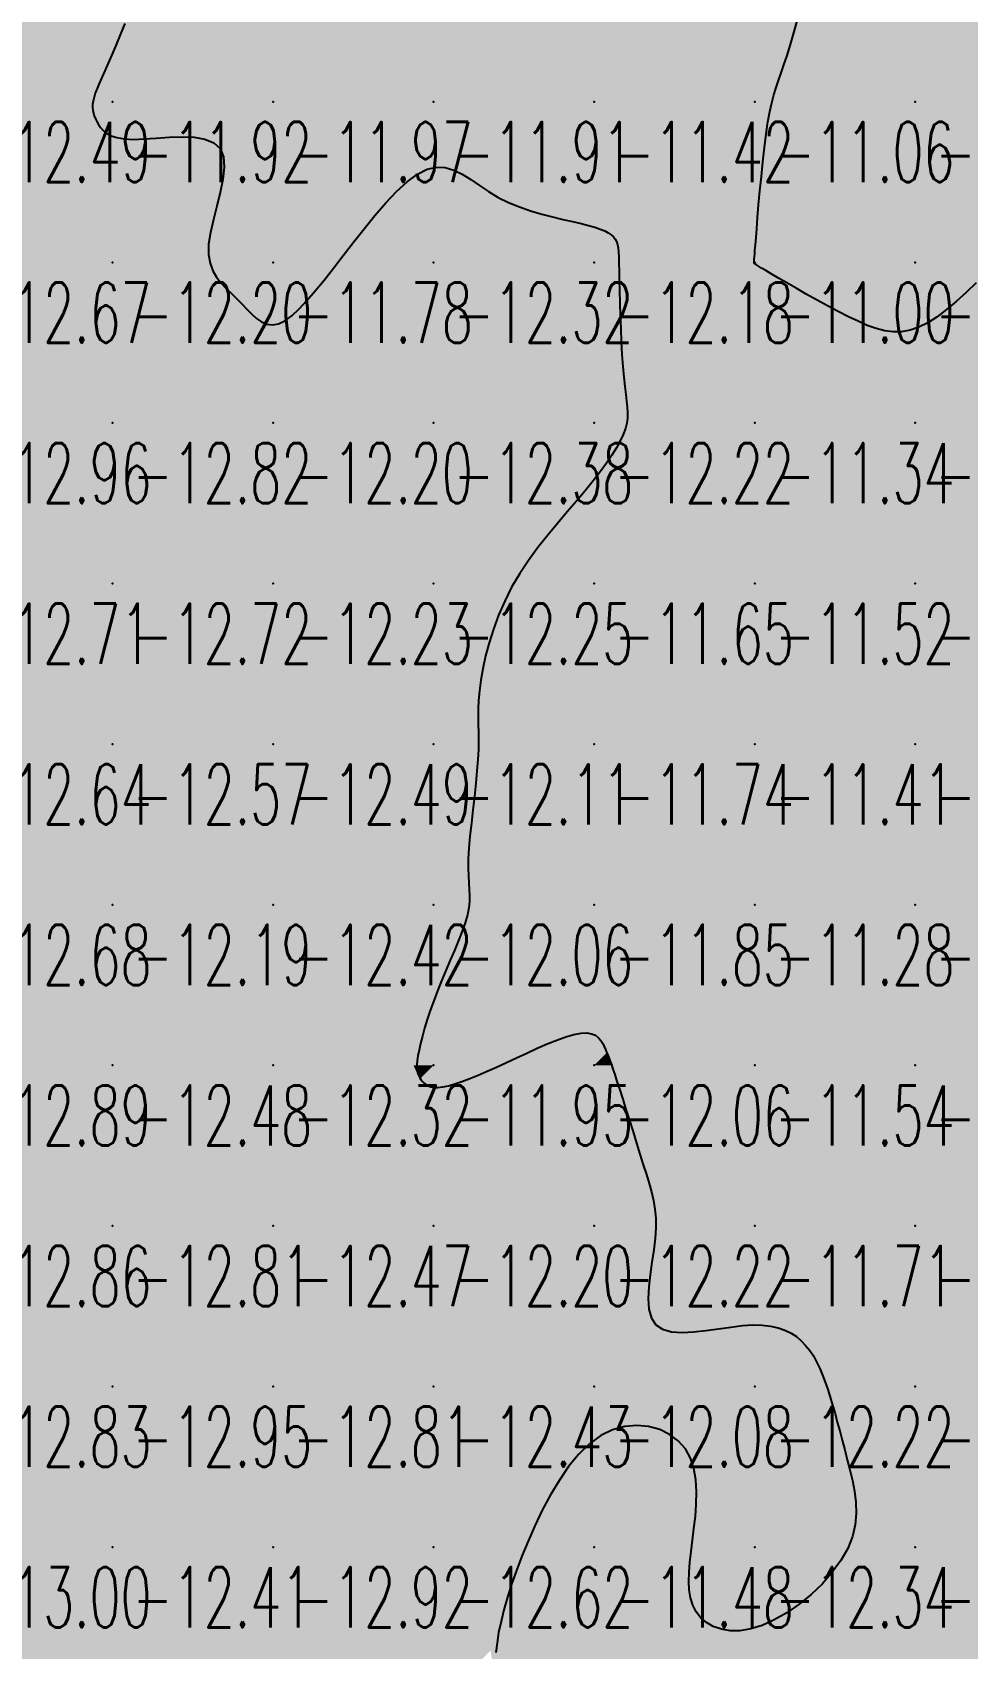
# Model space of a CAD drawing. Header units: millimetres. Extents: x 88261 to 90953, y 390274 to 392322.
# Drawn here: x 89835.3 to 89893.5, y 390910.9 to 391011.6 of the extents above; entities that cross this region are included whole.
import ezdxf
from ezdxf.enums import TextEntityAlignment as Align

# ---------------------------------------------------------------- set-up
doc = ezdxf.new("R2010")
doc.units = ezdxf.units.MM
doc.header["$LTSCALE"] = 25
for name, color, linetype in [('CN_03_00', 7, 'Continuous'), ('COTEAlt', 7, 'Continuous'), ('TN_COLORIAGE', 7, 'Continuous')]:
    doc.layers.add(name, color=color, linetype=linetype)
doc.styles.add('Simplex 1.0', font='Simplex.shx', dxfattribs={"width": 0.99, "height": 2.5})
doc.styles.get("Standard").update_dxf_attribs({"font": 'times.ttf'})

# ---------------------------------------------------------------- blocks, each defined once
blk = doc.blocks.new('COTE')
at = {"color": 0}
blk.add_point((0, 0), dxfattribs=at)
at = {"layer": 'COTEAlt'}
blk.add_attdef('ALT', text='', height=3.75, dxfattribs=at).set_placement((1.25, -1.25), align=Align.TOP_LEFT)

msp = doc.modelspace()

# ---------------------------------------------------------------- linework, layer by layer
at = {"layer": 'CN_03_00', "flags": 128}
for points, elevation in [([(89841.01, 391012.12), (89840.73, 391011.41), (89840.46, 391010.75), (89840.21, 391010.16), (89839.98, 391009.64), (89839.77, 391009.17), (89839.59, 391008.75), (89839.42, 391008.39), (89839.29, 391008.06), (89839.18, 391007.77), (89839.1, 391007.52), (89839.04, 391007.29), (89839.01, 391007.08), (89839.01, 391006.89), (89839.02, 391006.71), (89839.06, 391006.54), (89839.12, 391006.37), (89839.19, 391006.19), (89839.27, 391006.01), (89839.37, 391005.83), (89839.5, 391005.63), (89839.66, 391005.45), (89839.88, 391005.28), (89840.16, 391005.13), (89840.52, 391005.01), (89840.98, 391004.93), (89841.54, 391004.9), (89842.22, 391004.93), (89842.98, 391004.98), (89843.78, 391005.03), (89844.58, 391005.06), (89845.34, 391005.03), (89846.01, 391004.92), (89846.57, 391004.69), (89846.96, 391004.33), (89847.17, 391003.81), (89847.21, 391003.16), (89847.13, 391002.41), (89846.96, 391001.6), (89846.75, 391000.75), (89846.54, 390999.91), (89846.35, 390999.1), (89846.24, 390998.37), (89846.24, 390997.74), (89846.33, 390997.19), (89846.5, 390996.72), (89846.73, 390996.31), (89847.01, 390995.95), (89847.33, 390995.62), (89847.66, 390995.3), (89847.99, 390994.98), (89848.31, 390994.65), (89848.61, 390994.32), (89848.92, 390994.01), (89849.22, 390993.74), (89849.54, 390993.53), (89849.86, 390993.39), (89850.21, 390993.35), (89850.58, 390993.42), (89850.98, 390993.61), (89851.41, 390993.92), (89851.87, 390994.35), (89852.36, 390994.86), (89852.88, 390995.47), (89853.43, 390996.14), (89854.01, 390996.88), (89854.62, 390997.67), (89855.26, 390998.5), (89855.92, 390999.34), (89856.59, 391000.17), (89857.27, 391000.95), (89857.94, 391001.65), (89858.6, 391002.26), (89859.24, 391002.73), (89859.85, 391003.04), (89860.42, 391003.17), (89860.97, 391003.14), (89861.5, 391002.98), (89862.03, 391002.73), (89862.56, 391002.4), (89863.1, 391002.03), (89863.67, 391001.65), (89864.27, 391001.29), (89864.92, 391000.97), (89865.59, 391000.7), (89866.28, 391000.46), (89866.98, 391000.25), (89867.65, 391000.08), (89868.3, 390999.92), (89868.9, 390999.78), (89869.44, 390999.66), (89869.9, 390999.54), (89870.3, 390999.43), (89870.63, 390999.31), (89870.91, 390999.2), (89871.13, 390999.08), (89871.31, 390998.96), (89871.45, 390998.83), (89871.56, 390998.69), (89871.64, 390998.54), (89871.7, 390998.36), (89871.74, 390998.14), (89871.77, 390997.88), (89871.78, 390997.56), (89871.79, 390997.17), (89871.8, 390996.7), (89871.81, 390996.13), (89871.82, 390995.47), (89871.84, 390994.73), (89871.87, 390993.94), (89871.9, 390993.12), (89871.94, 390992.3), (89871.98, 390991.5), (89872.03, 390990.76), (89872.09, 390990.09), (89872.15, 390989.51), (89872.22, 390989.02), (89872.27, 390988.59), (89872.31, 390988.22), (89872.33, 390987.88), (89872.32, 390987.55), (89872.28, 390987.23), (89872.19, 390986.9), (89872.06, 390986.53), (89871.87, 390986.13), (89871.64, 390985.7), (89871.35, 390985.23), (89871.01, 390984.73), (89870.62, 390984.2), (89870.18, 390983.63), (89869.69, 390983.02), (89869.15, 390982.38), (89868.57, 390981.7), (89867.97, 390980.99), (89867.36, 390980.25), (89866.75, 390979.48), (89866.16, 390978.68), (89865.62, 390977.86), (89865.11, 390977.01), (89864.68, 390976.15), (89864.3, 390975.28), (89863.98, 390974.41), (89863.71, 390973.55), (89863.49, 390972.73), (89863.32, 390971.94), (89863.19, 390971.22), (89863.11, 390970.55), (89863.05, 390969.96), (89863.03, 390969.43), (89863.02, 390968.94), (89863.03, 390968.46), (89863.04, 390967.98), (89863.05, 390967.47), (89863.04, 390966.91), (89863.01, 390966.28), (89862.95, 390965.58), (89862.88, 390964.8), (89862.79, 390963.99), (89862.69, 390963.15), (89862.6, 390962.32), (89862.51, 390961.52), (89862.45, 390960.77), (89862.41, 390960.1), (89862.4, 390959.52), (89862.42, 390959.03), (89862.44, 390958.59), (89862.47, 390958.19), (89862.49, 390957.82), (89862.48, 390957.44), (89862.44, 390957.05), (89862.35, 390956.61), (89862.21, 390956.12), (89862.03, 390955.59), (89861.81, 390955.01), (89861.56, 390954.4), (89861.29, 390953.78), (89861.02, 390953.14), (89860.75, 390952.5), (89860.49, 390951.87), (89860.26, 390951.25), (89860.04, 390950.66), (89859.85, 390950.09), (89859.69, 390949.56), (89859.55, 390949.06), (89859.43, 390948.6), (89859.34, 390948.19), (89859.27, 390947.83), (89859.23, 390947.53), (89859.21, 390947.27), (89859.21, 390947.06), (89859.23, 390946.88), (89859.27, 390946.73), (89859.32, 390946.59), (89859.39, 390946.47), (89859.46, 390946.36), (89859.54, 390946.25), (89859.64, 390946.14), (89859.76, 390946.04), (89859.9, 390945.96), (89860.07, 390945.9), (89860.27, 390945.86), (89860.52, 390945.86), (89860.82, 390945.89), (89861.17, 390945.97), (89861.57, 390946.08), (89862.01, 390946.23), (89862.5, 390946.42), (89863.02, 390946.63), (89863.58, 390946.87), (89864.17, 390947.13), (89864.78, 390947.41), (89865.42, 390947.7), (89866.06, 390948), (89866.7, 390948.3), (89867.32, 390948.57), (89867.92, 390948.81), (89868.48, 390949.02), (89868.99, 390949.16), (89869.43, 390949.25), (89869.79, 390949.26), (89870.09, 390949.21), (89870.33, 390949.11), (89870.52, 390948.96), (89870.67, 390948.79), (89870.79, 390948.6), (89870.88, 390948.41), (89870.95, 390948.22), (89871.02, 390948.05), (89871.09, 390947.89), (89871.16, 390947.72), (89871.23, 390947.53), (89871.32, 390947.3), (89871.42, 390947.01), (89871.53, 390946.67), (89871.67, 390946.24), (89871.84, 390945.72), (89872.03, 390945.13), (89872.23, 390944.48), (89872.44, 390943.8), (89872.67, 390943.09), (89872.89, 390942.39), (89873.1, 390941.7), (89873.31, 390941.05), (89873.5, 390940.45), (89873.68, 390939.89), (89873.82, 390939.36), (89873.94, 390938.83), (89874.03, 390938.29), (89874.08, 390937.73), (89874.09, 390937.13), (89874.05, 390936.47), (89873.96, 390935.75), (89873.85, 390934.98), (89873.73, 390934.2), (89873.65, 390933.44), (89873.61, 390932.71), (89873.66, 390932.06), (89873.81, 390931.5), (89874.09, 390931.08), (89874.51, 390930.8), (89875.07, 390930.65), (89875.72, 390930.6), (89876.44, 390930.64), (89877.21, 390930.72), (89877.99, 390930.83), (89878.75, 390930.94), (89879.48, 390931.03), (89880.13, 390931.07), (89880.72, 390931.06), (89881.24, 390931), (89881.71, 390930.9), (89882.13, 390930.75), (89882.51, 390930.57), (89882.84, 390930.35), (89883.14, 390930.09), (89883.42, 390929.8), (89883.67, 390929.49), (89883.9, 390929.14), (89884.1, 390928.77), (89884.3, 390928.37), (89884.47, 390927.95), (89884.64, 390927.51), (89884.8, 390927.05), (89884.95, 390926.57), (89885.1, 390926.07), (89885.25, 390925.56), (89885.39, 390925.02), (89885.54, 390924.47), (89885.69, 390923.89), (89885.85, 390923.3), (89886.01, 390922.68), (89886.17, 390922.05), (89886.33, 390921.39), (89886.46, 390920.72), (89886.54, 390920.03), (89886.56, 390919.33), (89886.5, 390918.62), (89886.33, 390917.89), (89886.04, 390917.15), (89885.62, 390916.41), (89885.08, 390915.67), (89884.46, 390914.96), (89883.76, 390914.29), (89883.01, 390913.68), (89882.24, 390913.14), (89881.46, 390912.7), (89880.71, 390912.36), (89880, 390912.14), (89879.33, 390912.03), (89878.72, 390912.03), (89878.17, 390912.12), (89877.67, 390912.29), (89877.24, 390912.54), (89876.88, 390912.85), (89876.6, 390913.21), (89876.39, 390913.62), (89876.25, 390914.07), (89876.17, 390914.57), (89876.14, 390915.1), (89876.16, 390915.68), (89876.21, 390916.3), (89876.28, 390916.96), (89876.37, 390917.66), (89876.46, 390918.39), (89876.55, 390919.15), (89876.6, 390919.92), (89876.62, 390920.68), (89876.58, 390921.42), (89876.46, 390922.13), (89876.25, 390922.77), (89875.93, 390923.36), (89875.49, 390923.85), (89874.95, 390924.26), (89874.33, 390924.56), (89873.64, 390924.75), (89872.91, 390924.82), (89872.15, 390924.75), (89871.4, 390924.54), (89870.66, 390924.19), (89869.95, 390923.67), (89869.29, 390923.02), (89868.66, 390922.26), (89868.08, 390921.4), (89867.53, 390920.49), (89867.02, 390919.53), (89866.56, 390918.57), (89866.13, 390917.61), (89865.75, 390916.68), (89865.41, 390915.79), (89865.11, 390914.94), (89864.85, 390914.12), (89864.63, 390913.34), (89864.45, 390912.61), (89864.3, 390911.92), (89864.2, 390911.27), (89864.13, 390910.67)], -12), ([(89894.04, 390995.97), (89893.42, 390995.37), (89892.8, 390994.81), (89892.2, 390994.3), (89891.6, 390993.85), (89891.03, 390993.48), (89890.47, 390993.2), (89889.92, 390993.01), (89889.39, 390992.92), (89888.87, 390992.91), (89888.35, 390992.98), (89887.81, 390993.12), (89887.26, 390993.32), (89886.68, 390993.57), (89886.08, 390993.86), (89885.44, 390994.19), (89884.77, 390994.54), (89884.1, 390994.9), (89883.45, 390995.27), (89882.82, 390995.63), (89882.24, 390995.96), (89881.72, 390996.26), (89881.28, 390996.52), (89880.94, 390996.73), (89880.68, 390996.88), (89880.49, 390997), (89880.36, 390997.08), (89880.28, 390997.13), (89880.24, 390997.17), (89880.22, 390997.18), (89880.22, 390997.19), (89880.22, 390997.2), (89880.21, 390997.21), (89880.21, 390997.22), (89880.21, 390997.23), (89880.21, 390997.25), (89880.21, 390997.27), (89880.21, 390997.3), (89880.22, 390997.34), (89880.22, 390997.39), (89880.22, 390997.47), (89880.23, 390997.59), (89880.25, 390997.76), (89880.26, 390998.01), (89880.29, 390998.34), (89880.33, 390998.78), (89880.37, 390999.34), (89880.43, 391000.03), (89880.49, 391000.82), (89880.57, 391001.69), (89880.66, 391002.59), (89880.75, 391003.51), (89880.85, 391004.4), (89880.96, 391005.24), (89881.07, 391005.99), (89881.19, 391006.63), (89881.31, 391007.18), (89881.44, 391007.68), (89881.58, 391008.13), (89881.73, 391008.57), (89881.89, 391009.04), (89882.07, 391009.55), (89882.27, 391010.13), (89882.47, 391010.8), (89882.69, 391011.54), (89882.91, 391012.34)], -11)]:
    msp.add_lwpolyline(points, dxfattribs=dict(at, elevation=elevation))
at = {"layer": 'TN_COLORIAGE', "color": 211}
for points in [[(89830.25, 391007.24, -12), (89838.79, 391007.24, -12), (89840.25, 391017.24, -12), (89840.25, 391010.01, -12)], [(89830.25, 391017.24, -12.22), (89830.25, 391007.24, -12.22), (89840.25, 391017.24, -12.22)], [(89842.97, 391017.24, -12.22), (89840.25, 391010.01, -12.22), (89840.25, 391017.24, -12.22)], [(89830.25, 390997.24, -12), (89839.15, 391006.14, -12), (89830.25, 391007.24, -12), (89838.79, 391007.24, -12)], [(89830.25, 390997.24, -12), (89839.15, 391006.14, -12), (89840.25, 390997.24, -12), (89840.25, 391004.29, -12)], [(89845.04, 390997.24, -12.2), (89849.12, 391006.11, -12.2), (89840.25, 390997.24, -12.2)], [(89840.25, 391004.29, -12.2), (89849.12, 391006.11, -12.2), (89840.25, 390997.24, -12.2)], [(89854.31, 390997.24, -12.32), (89860.25, 391005.05, -12.32), (89860.25, 390997.24, -12.32)], [(89863.78, 391000.77, -12.32), (89860.25, 391005.05, -12.32), (89860.25, 390997.24, -12.32)], [(89860.25, 390997.24, -12), (89863.78, 391000.77, -12), (89870.25, 390997.24, -12), (89870.25, 390999.59, -12)], [(89871.84, 390998.83, -12.18), (89870.25, 390999.59, -12.18), (89870.25, 390997.24, -12.18)], [(89871.75, 390997.24, -12.18), (89871.84, 390998.83, -12.18), (89870.25, 390997.24, -12.18)], [(89830.25, 390987.24, -12.2), (89840.25, 390987.24, -12.2), (89840.25, 390997.24, -12.2)], [(89830.25, 390997.24, -12.2), (89830.25, 390987.24, -12.2), (89840.25, 390997.24, -12.2)], [(89840.25, 390987.24, -12), (89848.16, 390995.15, -12), (89840.25, 390997.24, -12), (89845.04, 390997.24, -12)], [(89850.25, 390987.24, -12.32), (89860.25, 390987.24, -12.32), (89860.25, 390997.24, -12.32)], [(89860.25, 390997.24, -12), (89854.31, 390997.24, -12), (89850.25, 390987.24, -12), (89850.25, 390992.03, -12)], [(89860.25, 390987.24, -12.18), (89870.25, 390987.24, -12.18), (89870.25, 390997.24, -12.18)], [(89860.25, 390997.24, -12.18), (89860.25, 390987.24, -12.18), (89870.25, 390997.24, -12.18)], [(89870.25, 390987.24, -12), (89872.02, 390989.01, -12), (89870.25, 390997.24, -12), (89871.75, 390997.24, -12)], [(89840.25, 390987.24, -12), (89848.16, 390995.15, -12), (89850.25, 390987.24, -12), (89850.25, 390992.03, -12)], [(89872.02, 390989.01, -12.22), (89872.72, 390987.24, -12.22), (89870.25, 390987.24, -12.22)], [(89830.25, 390977.24, -12.82), (89840.25, 390977.24, -12.82), (89840.25, 390987.24, -12.82)], [(89830.25, 390987.24, -12.82), (89830.25, 390977.24, -12.82), (89840.25, 390987.24, -12.82)], [(89840.25, 390977.24, -12.2), (89850.25, 390977.24, -12.2), (89850.25, 390987.24, -12.2)], [(89840.25, 390987.24, -12.2), (89840.25, 390977.24, -12.2), (89850.25, 390987.24, -12.2)], [(89850.25, 390977.24, -12.38), (89860.25, 390977.24, -12.38), (89860.25, 390987.24, -12.38)], [(89850.25, 390987.24, -12.38), (89850.25, 390977.24, -12.38), (89860.25, 390987.24, -12.38)], [(89860.25, 390977.24, -12), (89864.43, 390977.24, -12), (89870.25, 390987.24, -12), (89870.25, 390983.41, -12)], [(89860.25, 390987.24, -12.22), (89860.25, 390977.24, -12.22), (89870.25, 390987.24, -12.22)], [(89872.72, 390987.24, -12.22), (89870.25, 390983.41, -12.22), (89870.25, 390987.24, -12.22)], [(89830.25, 390967.24, -12.72), (89840.25, 390967.24, -12.72), (89840.25, 390977.24, -12.72)], [(89830.25, 390977.24, -12.72), (89830.25, 390967.24, -12.72), (89840.25, 390977.24, -12.72)], [(89840.25, 390967.24, -12.23), (89850.25, 390967.24, -12.23), (89850.25, 390977.24, -12.23)], [(89840.25, 390977.24, -12.23), (89840.25, 390967.24, -12.23), (89850.25, 390977.24, -12.23)], [(89850.25, 390967.24, -12.25), (89860.25, 390967.24, -12.25), (89860.25, 390977.24, -12.25)], [(89850.25, 390977.24, -12.25), (89850.25, 390967.24, -12.25), (89860.25, 390977.24, -12.25)], [(89860.25, 390977.24, -12), (89864.43, 390977.24, -12), (89860.25, 390967.24, -12), (89862.72, 390969.71, -12)], [(89862.72, 390969.71, -12.11), (89863.32, 390967.24, -12.11), (89860.25, 390967.24, -12.11)], [(89830.25, 390957.24, -12.57), (89840.25, 390957.24, -12.57), (89840.25, 390967.24, -12.57)], [(89830.25, 390967.24, -12.57), (89830.25, 390957.24, -12.57), (89840.25, 390967.24, -12.57)], [(89840.25, 390957.24, -12.49), (89850.25, 390957.24, -12.49), (89850.25, 390967.24, -12.49)], [(89840.25, 390967.24, -12.49), (89840.25, 390957.24, -12.49), (89850.25, 390967.24, -12.49)], [(89850.25, 390957.24, -12.11), (89860.25, 390957.24, -12.11), (89860.25, 390967.24, -12.11)], [(89850.25, 390967.24, -12.11), (89850.25, 390957.24, -12.11), (89860.25, 390967.24, -12.11)], [(89860.25, 390967.24, -12), (89863.32, 390967.24, -12), (89860.25, 390957.24, -12), (89862.04, 390959.03, -12)], [(89862.04, 390959.03, -12.06), (89862.96, 390957.24, -12.06), (89860.25, 390957.24, -12.06)], [(89830.25, 390947.24, -12.19), (89840.25, 390947.24, -12.19), (89840.25, 390957.24, -12.19)], [(89830.25, 390957.24, -12.19), (89830.25, 390947.24, -12.19), (89840.25, 390957.24, -12.19)], [(89840.25, 390947.24, -12.42), (89850.25, 390947.24, -12.42), (89850.25, 390957.24, -12.42)], [(89840.25, 390957.24, -12.42), (89840.25, 390947.24, -12.42), (89850.25, 390957.24, -12.42)], [(89850.25, 390947.24, -12), (89859, 390947.24, -12), (89860.25, 390957.24, -12), (89860.25, 390951.68, -12)], [(89850.25, 390957.24, -12.06), (89850.25, 390947.24, -12.06), (89860.25, 390957.24, -12.06)], [(89862.96, 390957.24, -12.06), (89860.25, 390951.68, -12.06), (89860.25, 390957.24, -12.06)], [(89870.25, 390950.06, -12.06), (89864.55, 390947.24, -12.06), (89870.25, 390947.24, -12.06)], [(89871.02, 390948.01, -12.06), (89870.25, 390950.06, -12.06), (89870.25, 390947.24, -12.06)], [(89830.25, 390937.24, -12.48), (89840.25, 390937.24, -12.48), (89840.25, 390947.24, -12.48)], [(89830.25, 390947.24, -12.48), (89830.25, 390937.24, -12.48), (89840.25, 390947.24, -12.48)], [(89840.25, 390937.24, -12.32), (89850.25, 390937.24, -12.32), (89850.25, 390947.24, -12.32)], [(89840.25, 390947.24, -12.32), (89840.25, 390937.24, -12.32), (89850.25, 390947.24, -12.32)], [(89850.25, 390937.24, -12), (89859.38, 390946.37, -12), (89850.25, 390947.24, -12), (89859, 390947.24, -12)], [(89860.25, 390937.24, -12.06), (89870.25, 390937.24, -12.06), (89870.25, 390947.24, -12.06)], [(89860.25, 390937.24, -12), (89860.25, 390945.44, -12), (89870.25, 390947.24, -12), (89864.55, 390947.24, -12)], [(89871.02, 390948.01, -12.06), (89871.39, 390947.24, -12.06), (89870.25, 390947.24, -12.06)], [(89870.25, 390937.24, -12), (89873.47, 390940.46, -12), (89870.25, 390947.24, -12), (89871.39, 390947.24, -12)], [(89850.25, 390937.24, -12), (89859.38, 390946.37, -12), (89860.25, 390937.24, -12), (89860.25, 390945.44, -12)], [(89873.47, 390940.46, -12.22), (89874.6, 390937.24, -12.22), (89870.25, 390937.24, -12.22)], [(89830.25, 390927.24, -12.81), (89840.25, 390927.24, -12.81), (89840.25, 390937.24, -12.81)], [(89830.25, 390937.24, -12.81), (89830.25, 390927.24, -12.81), (89840.25, 390937.24, -12.81)], [(89840.25, 390927.24, -12.47), (89850.25, 390927.24, -12.47), (89850.25, 390937.24, -12.47)], [(89840.25, 390937.24, -12.47), (89840.25, 390927.24, -12.47), (89850.25, 390937.24, -12.47)], [(89850.25, 390927.24, -12.2), (89860.25, 390927.24, -12.2), (89860.25, 390937.24, -12.2)], [(89850.25, 390937.24, -12.2), (89850.25, 390927.24, -12.2), (89860.25, 390937.24, -12.2)], [(89860.25, 390927.24, -12.22), (89870.25, 390927.24, -12.22), (89870.25, 390937.24, -12.22)], [(89860.25, 390937.24, -12.22), (89860.25, 390927.24, -12.22), (89870.25, 390937.24, -12.22)], [(89870.25, 390937.24, -12), (89874.6, 390937.24, -12), (89870.25, 390927.24, -12), (89872.42, 390929.41, -12)], [(89880.25, 390927.24, -12), (89880.25, 390931.59, -12), (89870.25, 390927.24, -12), (89872.42, 390929.41, -12)], [(89883.44, 390930.43, -12.22), (89880.25, 390931.59, -12.22), (89880.25, 390927.24, -12.22)], [(89883.44, 390930.43, -12.22), (89884.86, 390927.24, -12.22), (89880.25, 390927.24, -12.22)], [(89830.25, 390917.24, -12.95), (89840.25, 390917.24, -12.95), (89840.25, 390927.24, -12.95)], [(89830.25, 390927.24, -12.95), (89830.25, 390917.24, -12.95), (89840.25, 390927.24, -12.95)], [(89840.25, 390917.24, -12.81), (89850.25, 390917.24, -12.81), (89850.25, 390927.24, -12.81)], [(89840.25, 390927.24, -12.81), (89840.25, 390917.24, -12.81), (89850.25, 390927.24, -12.81)], [(89850.25, 390917.24, -12.43), (89860.25, 390917.24, -12.43), (89860.25, 390927.24, -12.43)], [(89850.25, 390927.24, -12.43), (89850.25, 390917.24, -12.43), (89860.25, 390927.24, -12.43)], [(89860.25, 390917.24, -12), (89865.69, 390917.24, -12), (89870.25, 390927.24, -12), (89870.25, 390925.91, -12)], [(89860.25, 390927.24, -12.08), (89860.25, 390917.24, -12.08), (89870.25, 390927.24, -12.08)], [(89880.25, 390927.24, -12), (89877.26, 390924.25, -12), (89870.25, 390927.24, -12), (89870.25, 390925.91, -12)], [(89880.25, 390917.24, -12), (89876.3, 390917.24, -12), (89880.25, 390927.24, -12), (89877.26, 390924.25, -12)], [(89880.25, 390917.24, -12), (89885.92, 390922.91, -12), (89880.25, 390927.24, -12), (89884.86, 390927.24, -12)], [(89885.92, 390922.91, -12.34), (89887.52, 390917.24, -12.34), (89880.25, 390917.24, -12.34)], [(89830.25, 390907.24, -12.41), (89840.25, 390907.24, -12.41), (89840.25, 390917.24, -12.41)], [(89830.25, 390917.24, -12.41), (89830.25, 390907.24, -12.41), (89840.25, 390917.24, -12.41)], [(89840.25, 390907.24, -12.92), (89850.25, 390907.24, -12.92), (89850.25, 390917.24, -12.92)], [(89840.25, 390917.24, -12.92), (89840.25, 390907.24, -12.92), (89850.25, 390917.24, -12.92)], [(89850.25, 390907.24, -12.62), (89860.25, 390907.24, -12.62), (89860.25, 390917.24, -12.62)], [(89850.25, 390917.24, -12.62), (89850.25, 390907.24, -12.62), (89860.25, 390917.24, -12.62)], [(89860.25, 390917.24, -12), (89865.69, 390917.24, -12), (89860.25, 390907.24, -12), (89863.8, 390910.79, -12)], [(89875.76, 390912.75, -12.34), (89880.25, 390911.04, -12.34), (89880.25, 390917.24, -12.34)], [(89876.3, 390917.24, -12.34), (89875.76, 390912.75, -12.34), (89880.25, 390917.24, -12.34)], [(89880.25, 390911.04, -12.34), (89887.52, 390917.24, -12.34), (89880.25, 390917.24, -12.34)]]:
    msp.add_solid(points, dxfattribs=at)
at = {"layer": 'TN_COLORIAGE', "color": 201}
for points in [[(89840.25, 391007.24, -11.42), (89850.25, 391007.24, -11.42), (89850.25, 391017.24, -11.42)], [(89840.25, 391010.01, -11.42), (89842.97, 391017.24, -11.42), (89840.25, 391007.24, -11.42), (89850.25, 391017.24, -11.42)], [(89850.25, 391007.24, -11.76), (89860.25, 391007.24, -11.76), (89860.25, 391017.24, -11.76)], [(89850.25, 391017.24, -11.76), (89850.25, 391007.24, -11.76), (89860.25, 391017.24, -11.76)], [(89860.25, 391007.24, -11.32), (89870.25, 391007.24, -11.32), (89870.25, 391017.24, -11.32)], [(89860.25, 391017.24, -11.32), (89860.25, 391007.24, -11.32), (89870.25, 391017.24, -11.32)], [(89870.25, 391007.24, -11.19), (89880.25, 391007.24, -11.19), (89880.25, 391017.24, -11.19)], [(89870.25, 391017.24, -11.19), (89870.25, 391007.24, -11.19), (89880.25, 391017.24, -11.19)], [(89880.25, 391017.24, -11), (89884.26, 391017.24, -11), (89880.25, 391007.24, -11), (89882.08, 391009.07, -11)], [(89840.25, 391010.01, -11.92), (89838.79, 391007.24, -11.92), (89840.25, 391007.24, -11.92)], [(89881.02, 391007.24, -11.06), (89882.08, 391009.07, -11.06), (89880.25, 391007.24, -11.06)], [(89838.79, 391007.24, -11.92), (89839.15, 391006.14, -11.92), (89840.25, 391007.24, -11.92)], [(89840.25, 391004.29, -11.92), (89839.15, 391006.14, -11.92), (89840.25, 391007.24, -11.92)], [(89849.12, 391006.11, -11.92), (89840.25, 391004.29, -11.92), (89850.25, 391007.24, -11.92), (89840.25, 391007.24, -11.92)], [(89849.12, 391006.11, -11.78), (89845.04, 390997.24, -11.78), (89850.25, 391007.24, -11.78), (89850.25, 390997.24, -11.78)], [(89860.25, 391005.05, -11.78), (89854.31, 390997.24, -11.78), (89860.25, 391007.24, -11.78), (89850.25, 390997.24, -11.78)], [(89850.25, 391007.24, -11.91), (89850.25, 390997.24, -11.91), (89860.25, 391007.24, -11.91)], [(89860.25, 391005.05, -11.42), (89863.78, 391000.77, -11.42), (89860.25, 391007.24, -11.42), (89870.25, 391007.24, -11.42)], [(89870.25, 390999.59, -11.42), (89863.78, 391000.77, -11.42), (89870.25, 391007.24, -11.42)], [(89870.25, 390999.59, -11.06), (89871.84, 390998.83, -11.06), (89870.25, 391007.24, -11.06), (89880.25, 391007.24, -11.06)], [(89871.84, 390998.83, -11), (89871.75, 390997.24, -11), (89880.25, 391007.24, -11), (89880.21, 390997.24, -11)], [(89880.21, 390997.24, -11.06), (89880.25, 390997.9, -11.06), (89880.25, 391007.24, -11.06)], [(89881.02, 391007.24, -11.06), (89880.25, 390997.9, -11.06), (89880.25, 391007.24, -11.06)], [(89845.04, 390997.24, -11.78), (89848.16, 390995.15, -11.78), (89850.25, 390997.24, -11.78)], [(89850.25, 390992.03, -11.78), (89848.16, 390995.15, -11.78), (89850.25, 390997.24, -11.78)], [(89850.25, 390992.03, -11.78), (89854.31, 390997.24, -11.78), (89850.25, 390997.24, -11.78)], [(89871.75, 390997.24, -11), (89872.02, 390989.01, -11), (89880.21, 390997.24, -11), (89880.21, 390997.2, -11)], [(89872.72, 390987.24, -11), (89872.02, 390989.01, -11), (89880.25, 390987.24, -11), (89880.21, 390997.2, -11)], [(89880.21, 390997.2, -11.34), (89880.25, 390997.11, -11.34), (89880.25, 390987.24, -11.34)], [(89886.49, 390993.48, -11.34), (89880.25, 390997.11, -11.34), (89880.25, 390987.24, -11.34)], [(89900.25, 390997.24, -11), (89900.25, 390989.11, -11), (89890.25, 390987.24, -11), (89898.34, 390987.24, -11)], [(89900.25, 390997.24, -11), (89895.31, 390997.24, -11), (89890.25, 390987.24, -11), (89890.25, 390992.12, -11)], [(89880.25, 390987.24, -11), (89886.49, 390993.48, -11), (89890.25, 390987.24, -11), (89890.25, 390992.12, -11)], [(89870.25, 390977.24, -11.34), (89880.25, 390977.24, -11.34), (89880.25, 390987.24, -11.34)], [(89870.25, 390983.41, -11.34), (89872.72, 390987.24, -11.34), (89870.25, 390977.24, -11.34), (89880.25, 390987.24, -11.34)], [(89880.25, 390977.24, -11.2), (89890.25, 390977.24, -11.2), (89890.25, 390987.24, -11.2)], [(89880.25, 390987.24, -11.2), (89880.25, 390977.24, -11.2), (89890.25, 390987.24, -11.2)], [(89890.25, 390977.24, -11), (89899.17, 390986.16, -11), (89890.25, 390987.24, -11), (89898.34, 390987.24, -11)], [(89894.53, 390977.24, -11.38), (89899.17, 390986.16, -11.38), (89890.25, 390977.24, -11.38)], [(89870.25, 390983.41, -11.65), (89864.43, 390977.24, -11.65), (89870.25, 390977.24, -11.65)], [(89863.32, 390967.24, -11.65), (89862.72, 390969.71, -11.65), (89870.25, 390967.24, -11.65), (89870.25, 390977.24, -11.65)], [(89862.72, 390969.71, -11.65), (89864.43, 390977.24, -11.65), (89870.25, 390977.24, -11.65)], [(89870.25, 390967.24, -11.52), (89880.25, 390967.24, -11.52), (89880.25, 390977.24, -11.52)], [(89870.25, 390977.24, -11.52), (89870.25, 390967.24, -11.52), (89880.25, 390977.24, -11.52)], [(89880.25, 390967.24, -11.38), (89890.25, 390967.24, -11.38), (89890.25, 390977.24, -11.38)], [(89880.25, 390977.24, -11.38), (89880.25, 390967.24, -11.38), (89890.25, 390977.24, -11.38)], [(89890.25, 390967.24, -11), (89895.19, 390972.18, -11), (89890.25, 390977.24, -11), (89894.53, 390977.24, -11)], [(89890.25, 390967.24, -11), (89895.19, 390972.18, -11), (89900.25, 390967.24, -11), (89900.25, 390967.51, -11)], [(89862.96, 390957.24, -11.74), (89862.04, 390959.03, -11.74), (89870.25, 390957.24, -11.74), (89870.25, 390967.24, -11.74)], [(89862.04, 390959.03, -11.74), (89863.32, 390967.24, -11.74), (89870.25, 390967.24, -11.74)], [(89870.25, 390957.24, -11.41), (89880.25, 390957.24, -11.41), (89880.25, 390967.24, -11.41)], [(89870.25, 390967.24, -11.41), (89870.25, 390957.24, -11.41), (89880.25, 390967.24, -11.41)], [(89880.25, 390957.24, -11.5), (89890.25, 390957.24, -11.5), (89890.25, 390967.24, -11.5)], [(89880.25, 390967.24, -11.5), (89880.25, 390957.24, -11.5), (89890.25, 390967.24, -11.5)], [(89890.25, 390957.24, -11), (89899.28, 390957.24, -11), (89900.25, 390967.24, -11), (89900.25, 390964.98, -11)], [(89890.25, 390967.24, -11.01), (89890.25, 390957.24, -11.01), (89900.25, 390967.24, -11.01)], [(89864.55, 390947.24, -11.85), (89870.25, 390950.06, -11.85), (89860.25, 390947.24, -11.85), (89870.25, 390957.24, -11.85)], [(89860.25, 390951.68, -11.85), (89862.96, 390957.24, -11.85), (89860.25, 390947.24, -11.85), (89870.25, 390957.24, -11.85)], [(89870.25, 390950.06, -11.28), (89871.02, 390948.01, -11.28), (89870.25, 390957.24, -11.28), (89880.25, 390957.24, -11.28)], [(89871.39, 390947.24, -11.28), (89871.02, 390948.01, -11.28), (89880.25, 390947.24, -11.28), (89880.25, 390957.24, -11.28)], [(89880.25, 390947.24, -11.45), (89890.25, 390947.24, -11.45), (89890.25, 390957.24, -11.45)], [(89880.25, 390957.24, -11.45), (89880.25, 390947.24, -11.45), (89890.25, 390957.24, -11.45)], [(89890.25, 390957.24, -11), (89899.28, 390957.24, -11), (89890.25, 390947.24, -11), (89899.19, 390956.18, -11)], [(89899.19, 390956.18, -11.41), (89899.85, 390947.24, -11.41), (89890.25, 390947.24, -11.41)], [(89860.25, 390951.68, -11.95), (89859, 390947.24, -11.95), (89860.25, 390947.24, -11.95)], [(89859, 390947.24, -11.95), (89859.38, 390946.37, -11.95), (89860.25, 390947.24, -11.95)], [(89860.25, 390945.44, -11.95), (89859.38, 390946.37, -11.95), (89860.25, 390947.24, -11.95)], [(89864.55, 390947.24, -11.95), (89860.25, 390945.44, -11.95), (89860.25, 390947.24, -11.95)], [(89871.39, 390947.24, -11.54), (89873.47, 390940.46, -11.54), (89880.25, 390947.24, -11.54)], [(89874.6, 390937.24, -11.54), (89873.47, 390940.46, -11.54), (89880.25, 390937.24, -11.54), (89880.25, 390947.24, -11.54)], [(89880.25, 390937.24, -11.41), (89890.25, 390937.24, -11.41), (89890.25, 390947.24, -11.41)], [(89880.25, 390947.24, -11.41), (89880.25, 390937.24, -11.41), (89890.25, 390947.24, -11.41)], [(89890.25, 390937.24, -11), (89899.94, 390946.93, -11), (89890.25, 390947.24, -11), (89899.85, 390947.24, -11)], [(89898.3, 390937.24, -11.53), (89899.94, 390946.93, -11.53), (89890.25, 390937.24, -11.53)], [(89872.42, 390929.41, -11.71), (89880.25, 390931.59, -11.71), (89880.25, 390937.24, -11.71)], [(89872.42, 390929.41, -11.71), (89874.6, 390937.24, -11.71), (89880.25, 390937.24, -11.71)], [(89880.25, 390931.59, -11.53), (89883.44, 390930.43, -11.53), (89880.25, 390937.24, -11.53), (89890.25, 390937.24, -11.53)], [(89884.86, 390927.24, -11.53), (89883.44, 390930.43, -11.53), (89890.25, 390927.24, -11.53), (89890.25, 390937.24, -11.53)], [(89890.25, 390927.24, -11), (89898.78, 390935.77, -11), (89890.25, 390937.24, -11), (89898.3, 390937.24, -11)], [(89890.25, 390927.24, -11), (89898.78, 390935.77, -11), (89900.25, 390927.24, -11), (89900.25, 390927.98, -11)], [(89884.86, 390927.24, -11.74), (89885.92, 390922.91, -11.74), (89890.25, 390927.24, -11.74)], [(89887.52, 390917.24, -11.74), (89885.92, 390922.91, -11.74), (89890.25, 390917.24, -11.74), (89890.25, 390927.24, -11.74)], [(89890.25, 390917.24, -11.01), (89900.25, 390917.24, -11.01), (89900.25, 390927.24, -11.01)], [(89890.25, 390927.24, -11.01), (89890.25, 390917.24, -11.01), (89900.25, 390927.24, -11.01)], [(89870.25, 390925.91, -11.48), (89865.69, 390917.24, -11.48), (89870.25, 390917.24, -11.48)], [(89870.25, 390925.91, -11.48), (89877.26, 390924.25, -11.48), (89870.25, 390917.24, -11.48)], [(89877.26, 390924.25, -11.48), (89876.3, 390917.24, -11.48), (89870.25, 390917.24, -11.48)], [(89864.32, 390907.24, -11.48), (89863.8, 390910.79, -11.48), (89870.25, 390907.24, -11.48), (89870.25, 390917.24, -11.48)], [(89863.8, 390910.79, -11.48), (89865.69, 390917.24, -11.48), (89870.25, 390917.24, -11.48)], [(89875.76, 390912.75, -11.48), (89876.3, 390917.24, -11.48), (89870.25, 390907.24, -11.48), (89870.25, 390917.24, -11.48)], [(89880.25, 390907.24, -11.87), (89890.25, 390907.24, -11.87), (89890.25, 390917.24, -11.87)], [(89887.52, 390917.24, -11.79), (89880.25, 390911.04, -11.79), (89890.25, 390917.24, -11.79), (89880.25, 390907.24, -11.79)], [(89890.25, 390907.24, -11.29), (89900.25, 390907.24, -11.29), (89900.25, 390917.24, -11.29)], [(89890.25, 390917.24, -11.29), (89890.25, 390907.24, -11.29), (89900.25, 390917.24, -11.29)], [(89880.25, 390911.04, -11.59), (89875.76, 390912.75, -11.59), (89880.25, 390907.24, -11.59), (89870.25, 390907.24, -11.59)]]:
    msp.add_solid(points, dxfattribs=at)
at = {"layer": 'TN_COLORIAGE', "color": 191}
for points in [[(89882.08, 391009.07, -10.23), (89881.02, 391007.24, -10.23), (89890.25, 391017.24, -10.23), (89890.25, 391007.24, -10.23)], [(89882.08, 391009.07, -10.71), (89884.26, 391017.24, -10.71), (89890.25, 391017.24, -10.71)], [(89890.25, 391007.24, -10.32), (89900.25, 391007.24, -10.32), (89900.25, 391017.24, -10.32)], [(89890.25, 391017.24, -10.32), (89890.25, 391007.24, -10.32), (89900.25, 391017.24, -10.32)], [(89880.25, 390997.24, -10.23), (89890.25, 390997.24, -10.23), (89890.25, 391007.24, -10.23)], [(89880.25, 390997.9, -10.23), (89881.02, 391007.24, -10.23), (89880.25, 390997.24, -10.23), (89890.25, 391007.24, -10.23)], [(89900.25, 391002.32, -10.79), (89895.31, 390997.24, -10.79), (89900.25, 391007.24, -10.79), (89890.25, 390997.24, -10.79)], [(89890.25, 391007.24, -10.8), (89890.25, 390997.24, -10.8), (89900.25, 391007.24, -10.8)], [(89880.25, 390997.9, -11), (89880.21, 390997.24, -11), (89880.25, 390997.24, -11)], [(89880.25, 390997.11, -11), (89880.21, 390997.2, -11), (89880.25, 390997.24, -11)], [(89880.21, 390997.24, -11), (89880.21, 390997.2, -11), (89880.25, 390997.24, -11)], [(89880.25, 390997.11, -10.79), (89886.49, 390993.48, -10.79), (89880.25, 390997.24, -10.79), (89890.25, 390997.24, -10.79)], [(89890.25, 390992.12, -10.79), (89886.49, 390993.48, -10.79), (89890.25, 390997.24, -10.79)], [(89890.25, 390992.12, -10.79), (89895.31, 390997.24, -10.79), (89890.25, 390997.24, -10.79)]]:
    msp.add_solid(points, dxfattribs=at)

# ---------------------------------------------------------------- block references
at = {"layer": 'COTEAlt'}
ref = msp.add_blockref('COTE', (89830.25, 391007.24), dxfattribs=at)
ref.add_attrib('ALT', '-12.49', dxfattribs={"height": 3.75, "style": 'Simplex 1.0', "width": 0.6}).set_placement((89831.5, 391005.99), align=Align.TOP_LEFT)
ref = msp.add_blockref('COTE', (89840.25, 391007.24), dxfattribs=at)
ref.add_attrib('ALT', '-11.92', dxfattribs={"height": 3.75, "style": 'Simplex 1.0', "width": 0.6}).set_placement((89841.5, 391005.99), align=Align.TOP_LEFT)
ref = msp.add_blockref('COTE', (89850.25, 391007.24), dxfattribs=at)
ref.add_attrib('ALT', '-11.97', dxfattribs={"height": 3.75, "style": 'Simplex 1.0', "width": 0.6}).set_placement((89851.5, 391005.99), align=Align.TOP_LEFT)
ref = msp.add_blockref('COTE', (89860.25, 391007.24), dxfattribs=at)
ref.add_attrib('ALT', '-11.91', dxfattribs={"height": 3.75, "style": 'Simplex 1.0', "width": 0.6}).set_placement((89861.5, 391005.99), align=Align.TOP_LEFT)
ref = msp.add_blockref('COTE', (89870.25, 391007.24), dxfattribs=at)
ref.add_attrib('ALT', '-11.42', dxfattribs={"height": 3.75, "style": 'Simplex 1.0', "width": 0.6}).set_placement((89871.5, 391005.99), align=Align.TOP_LEFT)
ref = msp.add_blockref('COTE', (89880.25, 391007.24), dxfattribs=at)
ref.add_attrib('ALT', '-11.06', dxfattribs={"height": 3.75, "style": 'Simplex 1.0', "width": 0.6}).set_placement((89881.5, 391005.99), align=Align.TOP_LEFT)
ref = msp.add_blockref('COTE', (89890.25, 391007.24), dxfattribs=at)
ref.add_attrib('ALT', '-10.23', dxfattribs={"height": 3.75, "style": 'Simplex 1.0', "width": 0.6}).set_placement((89891.5, 391005.99), align=Align.TOP_LEFT)
ref = msp.add_blockref('COTE', (89830.25, 390997.24), dxfattribs=at)
ref.add_attrib('ALT', '-12.67', dxfattribs={"height": 3.75, "style": 'Simplex 1.0', "width": 0.6}).set_placement((89831.5, 390995.99), align=Align.TOP_LEFT)
ref = msp.add_blockref('COTE', (89840.25, 390997.24), dxfattribs=at)
ref.add_attrib('ALT', '-12.20', dxfattribs={"height": 3.75, "style": 'Simplex 1.0', "width": 0.6}).set_placement((89841.5, 390995.99), align=Align.TOP_LEFT)
ref = msp.add_blockref('COTE', (89850.25, 390997.24), dxfattribs=at)
ref.add_attrib('ALT', '-11.78', dxfattribs={"height": 3.75, "style": 'Simplex 1.0', "width": 0.6}).set_placement((89851.5, 390995.99), align=Align.TOP_LEFT)
ref = msp.add_blockref('COTE', (89860.25, 390997.24), dxfattribs=at)
ref.add_attrib('ALT', '-12.32', dxfattribs={"height": 3.75, "style": 'Simplex 1.0', "width": 0.6}).set_placement((89861.5, 390995.99), align=Align.TOP_LEFT)
ref = msp.add_blockref('COTE', (89870.25, 390997.24), dxfattribs=at)
ref.add_attrib('ALT', '-12.18', dxfattribs={"height": 3.75, "style": 'Simplex 1.0', "width": 0.6}).set_placement((89871.5, 390995.99), align=Align.TOP_LEFT)
ref = msp.add_blockref('COTE', (89880.25, 390997.24), dxfattribs=at)
ref.add_attrib('ALT', '-11.00', dxfattribs={"height": 3.75, "style": 'Simplex 1.0', "width": 0.6}).set_placement((89881.5, 390995.99), align=Align.TOP_LEFT)
ref = msp.add_blockref('COTE', (89890.25, 390997.24), dxfattribs=at)
ref.add_attrib('ALT', '-10.79', dxfattribs={"height": 3.75, "style": 'Simplex 1.0', "width": 0.6}).set_placement((89891.5, 390995.99), align=Align.TOP_LEFT)
ref = msp.add_blockref('COTE', (89830.25, 390987.24), dxfattribs=at)
ref.add_attrib('ALT', '-12.96', dxfattribs={"height": 3.75, "style": 'Simplex 1.0', "width": 0.6}).set_placement((89831.5, 390985.99), align=Align.TOP_LEFT)
ref = msp.add_blockref('COTE', (89840.25, 390987.24), dxfattribs=at)
ref.add_attrib('ALT', '-12.82', dxfattribs={"height": 3.75, "style": 'Simplex 1.0', "width": 0.6}).set_placement((89841.5, 390985.99), align=Align.TOP_LEFT)
ref = msp.add_blockref('COTE', (89850.25, 390987.24), dxfattribs=at)
ref.add_attrib('ALT', '-12.20', dxfattribs={"height": 3.75, "style": 'Simplex 1.0', "width": 0.6}).set_placement((89851.5, 390985.99), align=Align.TOP_LEFT)
ref = msp.add_blockref('COTE', (89860.25, 390987.24), dxfattribs=at)
ref.add_attrib('ALT', '-12.38', dxfattribs={"height": 3.75, "style": 'Simplex 1.0', "width": 0.6}).set_placement((89861.5, 390985.99), align=Align.TOP_LEFT)
ref = msp.add_blockref('COTE', (89870.25, 390987.24), dxfattribs=at)
ref.add_attrib('ALT', '-12.22', dxfattribs={"height": 3.75, "style": 'Simplex 1.0', "width": 0.6}).set_placement((89871.5, 390985.99), align=Align.TOP_LEFT)
ref = msp.add_blockref('COTE', (89880.25, 390987.24), dxfattribs=at)
ref.add_attrib('ALT', '-11.34', dxfattribs={"height": 3.75, "style": 'Simplex 1.0', "width": 0.6}).set_placement((89881.5, 390985.99), align=Align.TOP_LEFT)
ref = msp.add_blockref('COTE', (89890.25, 390987.24), dxfattribs=at)
ref.add_attrib('ALT', '-11.20', dxfattribs={"height": 3.75, "style": 'Simplex 1.0', "width": 0.6}).set_placement((89891.5, 390985.99), align=Align.TOP_LEFT)
ref = msp.add_blockref('COTE', (89830.25, 390977.24), dxfattribs=at)
ref.add_attrib('ALT', '-12.71', dxfattribs={"height": 3.75, "style": 'Simplex 1.0', "width": 0.6}).set_placement((89831.5, 390975.99), align=Align.TOP_LEFT)
ref = msp.add_blockref('COTE', (89840.25, 390977.24), dxfattribs=at)
ref.add_attrib('ALT', '-12.72', dxfattribs={"height": 3.75, "style": 'Simplex 1.0', "width": 0.6}).set_placement((89841.5, 390975.99), align=Align.TOP_LEFT)
ref = msp.add_blockref('COTE', (89850.25, 390977.24), dxfattribs=at)
ref.add_attrib('ALT', '-12.23', dxfattribs={"height": 3.75, "style": 'Simplex 1.0', "width": 0.6}).set_placement((89851.5, 390975.99), align=Align.TOP_LEFT)
ref = msp.add_blockref('COTE', (89860.25, 390977.24), dxfattribs=at)
ref.add_attrib('ALT', '-12.25', dxfattribs={"height": 3.75, "style": 'Simplex 1.0', "width": 0.6}).set_placement((89861.5, 390975.99), align=Align.TOP_LEFT)
ref = msp.add_blockref('COTE', (89870.25, 390977.24), dxfattribs=at)
ref.add_attrib('ALT', '-11.65', dxfattribs={"height": 3.75, "style": 'Simplex 1.0', "width": 0.6}).set_placement((89871.5, 390975.99), align=Align.TOP_LEFT)
ref = msp.add_blockref('COTE', (89880.25, 390977.24), dxfattribs=at)
ref.add_attrib('ALT', '-11.52', dxfattribs={"height": 3.75, "style": 'Simplex 1.0', "width": 0.6}).set_placement((89881.5, 390975.99), align=Align.TOP_LEFT)
ref = msp.add_blockref('COTE', (89890.25, 390977.24), dxfattribs=at)
ref.add_attrib('ALT', '-11.38', dxfattribs={"height": 3.75, "style": 'Simplex 1.0', "width": 0.6}).set_placement((89891.5, 390975.99), align=Align.TOP_LEFT)
ref = msp.add_blockref('COTE', (89830.25, 390967.24), dxfattribs=at)
ref.add_attrib('ALT', '-12.64', dxfattribs={"height": 3.75, "style": 'Simplex 1.0', "width": 0.6}).set_placement((89831.5, 390965.99), align=Align.TOP_LEFT)
ref = msp.add_blockref('COTE', (89840.25, 390967.24), dxfattribs=at)
ref.add_attrib('ALT', '-12.57', dxfattribs={"height": 3.75, "style": 'Simplex 1.0', "width": 0.6}).set_placement((89841.5, 390965.99), align=Align.TOP_LEFT)
ref = msp.add_blockref('COTE', (89850.25, 390967.24), dxfattribs=at)
ref.add_attrib('ALT', '-12.49', dxfattribs={"height": 3.75, "style": 'Simplex 1.0', "width": 0.6}).set_placement((89851.5, 390965.99), align=Align.TOP_LEFT)
ref = msp.add_blockref('COTE', (89860.25, 390967.24), dxfattribs=at)
ref.add_attrib('ALT', '-12.11', dxfattribs={"height": 3.75, "style": 'Simplex 1.0', "width": 0.6}).set_placement((89861.5, 390965.99), align=Align.TOP_LEFT)
ref = msp.add_blockref('COTE', (89870.25, 390967.24), dxfattribs=at)
ref.add_attrib('ALT', '-11.74', dxfattribs={"height": 3.75, "style": 'Simplex 1.0', "width": 0.6}).set_placement((89871.5, 390965.99), align=Align.TOP_LEFT)
ref = msp.add_blockref('COTE', (89880.25, 390967.24), dxfattribs=at)
ref.add_attrib('ALT', '-11.41', dxfattribs={"height": 3.75, "style": 'Simplex 1.0', "width": 0.6}).set_placement((89881.5, 390965.99), align=Align.TOP_LEFT)
ref = msp.add_blockref('COTE', (89890.25, 390967.24), dxfattribs=at)
ref.add_attrib('ALT', '-11.50', dxfattribs={"height": 3.75, "style": 'Simplex 1.0', "width": 0.6}).set_placement((89891.5, 390965.99), align=Align.TOP_LEFT)
ref = msp.add_blockref('COTE', (89830.25, 390957.24), dxfattribs=at)
ref.add_attrib('ALT', '-12.68', dxfattribs={"height": 3.75, "style": 'Simplex 1.0', "width": 0.6}).set_placement((89831.5, 390955.99), align=Align.TOP_LEFT)
ref = msp.add_blockref('COTE', (89840.25, 390957.24), dxfattribs=at)
ref.add_attrib('ALT', '-12.19', dxfattribs={"height": 3.75, "style": 'Simplex 1.0', "width": 0.6}).set_placement((89841.5, 390955.99), align=Align.TOP_LEFT)
ref = msp.add_blockref('COTE', (89850.25, 390957.24), dxfattribs=at)
ref.add_attrib('ALT', '-12.42', dxfattribs={"height": 3.75, "style": 'Simplex 1.0', "width": 0.6}).set_placement((89851.5, 390955.99), align=Align.TOP_LEFT)
ref = msp.add_blockref('COTE', (89860.25, 390957.24), dxfattribs=at)
ref.add_attrib('ALT', '-12.06', dxfattribs={"height": 3.75, "style": 'Simplex 1.0', "width": 0.6}).set_placement((89861.5, 390955.99), align=Align.TOP_LEFT)
ref = msp.add_blockref('COTE', (89870.25, 390957.24), dxfattribs=at)
ref.add_attrib('ALT', '-11.85', dxfattribs={"height": 3.75, "style": 'Simplex 1.0', "width": 0.6}).set_placement((89871.5, 390955.99), align=Align.TOP_LEFT)
ref = msp.add_blockref('COTE', (89880.25, 390957.24), dxfattribs=at)
ref.add_attrib('ALT', '-11.28', dxfattribs={"height": 3.75, "style": 'Simplex 1.0', "width": 0.6}).set_placement((89881.5, 390955.99), align=Align.TOP_LEFT)
ref = msp.add_blockref('COTE', (89890.25, 390957.24), dxfattribs=at)
ref.add_attrib('ALT', '-11.45', dxfattribs={"height": 3.75, "style": 'Simplex 1.0', "width": 0.6}).set_placement((89891.5, 390955.99), align=Align.TOP_LEFT)
ref = msp.add_blockref('COTE', (89830.25, 390947.24), dxfattribs=at)
ref.add_attrib('ALT', '-12.89', dxfattribs={"height": 3.75, "style": 'Simplex 1.0', "width": 0.6}).set_placement((89831.5, 390945.99), align=Align.TOP_LEFT)
ref = msp.add_blockref('COTE', (89840.25, 390947.24), dxfattribs=at)
ref.add_attrib('ALT', '-12.48', dxfattribs={"height": 3.75, "style": 'Simplex 1.0', "width": 0.6}).set_placement((89841.5, 390945.99), align=Align.TOP_LEFT)
ref = msp.add_blockref('COTE', (89850.25, 390947.24), dxfattribs=at)
ref.add_attrib('ALT', '-12.32', dxfattribs={"height": 3.75, "style": 'Simplex 1.0', "width": 0.6}).set_placement((89851.5, 390945.99), align=Align.TOP_LEFT)
ref = msp.add_blockref('COTE', (89860.25, 390947.24), dxfattribs=at)
ref.add_attrib('ALT', '-11.95', dxfattribs={"height": 3.75, "style": 'Simplex 1.0', "width": 0.6}).set_placement((89861.5, 390945.99), align=Align.TOP_LEFT)
ref = msp.add_blockref('COTE', (89870.25, 390947.24), dxfattribs=at)
ref.add_attrib('ALT', '-12.06', dxfattribs={"height": 3.75, "style": 'Simplex 1.0', "width": 0.6}).set_placement((89871.5, 390945.99), align=Align.TOP_LEFT)
ref = msp.add_blockref('COTE', (89880.25, 390947.24), dxfattribs=at)
ref.add_attrib('ALT', '-11.54', dxfattribs={"height": 3.75, "style": 'Simplex 1.0', "width": 0.6}).set_placement((89881.5, 390945.99), align=Align.TOP_LEFT)
ref = msp.add_blockref('COTE', (89890.25, 390947.24), dxfattribs=at)
ref.add_attrib('ALT', '-11.41', dxfattribs={"height": 3.75, "style": 'Simplex 1.0', "width": 0.6}).set_placement((89891.5, 390945.99), align=Align.TOP_LEFT)
ref = msp.add_blockref('COTE', (89830.25, 390937.24), dxfattribs=at)
ref.add_attrib('ALT', '-12.86', dxfattribs={"height": 3.75, "style": 'Simplex 1.0', "width": 0.6}).set_placement((89831.5, 390935.99), align=Align.TOP_LEFT)
ref = msp.add_blockref('COTE', (89840.25, 390937.24), dxfattribs=at)
ref.add_attrib('ALT', '-12.81', dxfattribs={"height": 3.75, "style": 'Simplex 1.0', "width": 0.6}).set_placement((89841.5, 390935.99), align=Align.TOP_LEFT)
ref = msp.add_blockref('COTE', (89850.25, 390937.24), dxfattribs=at)
ref.add_attrib('ALT', '-12.47', dxfattribs={"height": 3.75, "style": 'Simplex 1.0', "width": 0.6}).set_placement((89851.5, 390935.99), align=Align.TOP_LEFT)
ref = msp.add_blockref('COTE', (89860.25, 390937.24), dxfattribs=at)
ref.add_attrib('ALT', '-12.20', dxfattribs={"height": 3.75, "style": 'Simplex 1.0', "width": 0.6}).set_placement((89861.5, 390935.99), align=Align.TOP_LEFT)
ref = msp.add_blockref('COTE', (89870.25, 390937.24), dxfattribs=at)
ref.add_attrib('ALT', '-12.22', dxfattribs={"height": 3.75, "style": 'Simplex 1.0', "width": 0.6}).set_placement((89871.5, 390935.99), align=Align.TOP_LEFT)
ref = msp.add_blockref('COTE', (89880.25, 390937.24), dxfattribs=at)
ref.add_attrib('ALT', '-11.71', dxfattribs={"height": 3.75, "style": 'Simplex 1.0', "width": 0.6}).set_placement((89881.5, 390935.99), align=Align.TOP_LEFT)
ref = msp.add_blockref('COTE', (89890.25, 390937.24), dxfattribs=at)
ref.add_attrib('ALT', '-11.53', dxfattribs={"height": 3.75, "style": 'Simplex 1.0', "width": 0.6}).set_placement((89891.5, 390935.99), align=Align.TOP_LEFT)
ref = msp.add_blockref('COTE', (89830.25, 390927.24), dxfattribs=at)
ref.add_attrib('ALT', '-12.83', dxfattribs={"height": 3.75, "style": 'Simplex 1.0', "width": 0.6}).set_placement((89831.5, 390925.99), align=Align.TOP_LEFT)
ref = msp.add_blockref('COTE', (89840.25, 390927.24), dxfattribs=at)
ref.add_attrib('ALT', '-12.95', dxfattribs={"height": 3.75, "style": 'Simplex 1.0', "width": 0.6}).set_placement((89841.5, 390925.99), align=Align.TOP_LEFT)
ref = msp.add_blockref('COTE', (89850.25, 390927.24), dxfattribs=at)
ref.add_attrib('ALT', '-12.81', dxfattribs={"height": 3.75, "style": 'Simplex 1.0', "width": 0.6}).set_placement((89851.5, 390925.99), align=Align.TOP_LEFT)
ref = msp.add_blockref('COTE', (89860.25, 390927.24), dxfattribs=at)
ref.add_attrib('ALT', '-12.43', dxfattribs={"height": 3.75, "style": 'Simplex 1.0', "width": 0.6}).set_placement((89861.5, 390925.99), align=Align.TOP_LEFT)
ref = msp.add_blockref('COTE', (89870.25, 390927.24), dxfattribs=at)
ref.add_attrib('ALT', '-12.08', dxfattribs={"height": 3.75, "style": 'Simplex 1.0', "width": 0.6}).set_placement((89871.5, 390925.99), align=Align.TOP_LEFT)
ref = msp.add_blockref('COTE', (89880.25, 390927.24), dxfattribs=at)
ref.add_attrib('ALT', '-12.22', dxfattribs={"height": 3.75, "style": 'Simplex 1.0', "width": 0.6}).set_placement((89881.5, 390925.99), align=Align.TOP_LEFT)
ref = msp.add_blockref('COTE', (89890.25, 390927.24), dxfattribs=at)
ref.add_attrib('ALT', '-11.74', dxfattribs={"height": 3.75, "style": 'Simplex 1.0', "width": 0.6}).set_placement((89891.5, 390925.99), align=Align.TOP_LEFT)
ref = msp.add_blockref('COTE', (89830.25, 390917.24), dxfattribs=at)
ref.add_attrib('ALT', '-13.00', dxfattribs={"height": 3.75, "style": 'Simplex 1.0', "width": 0.6}).set_placement((89831.5, 390915.99), align=Align.TOP_LEFT)
ref = msp.add_blockref('COTE', (89840.25, 390917.24), dxfattribs=at)
ref.add_attrib('ALT', '-12.41', dxfattribs={"height": 3.75, "style": 'Simplex 1.0', "width": 0.6}).set_placement((89841.5, 390915.99), align=Align.TOP_LEFT)
ref = msp.add_blockref('COTE', (89850.25, 390917.24), dxfattribs=at)
ref.add_attrib('ALT', '-12.92', dxfattribs={"height": 3.75, "style": 'Simplex 1.0', "width": 0.6}).set_placement((89851.5, 390915.99), align=Align.TOP_LEFT)
ref = msp.add_blockref('COTE', (89860.25, 390917.24), dxfattribs=at)
ref.add_attrib('ALT', '-12.62', dxfattribs={"height": 3.75, "style": 'Simplex 1.0', "width": 0.6}).set_placement((89861.5, 390915.99), align=Align.TOP_LEFT)
ref = msp.add_blockref('COTE', (89870.25, 390917.24), dxfattribs=at)
ref.add_attrib('ALT', '-11.48', dxfattribs={"height": 3.75, "style": 'Simplex 1.0', "width": 0.6}).set_placement((89871.5, 390915.99), align=Align.TOP_LEFT)
ref = msp.add_blockref('COTE', (89880.25, 390917.24), dxfattribs=at)
ref.add_attrib('ALT', '-12.34', dxfattribs={"height": 3.75, "style": 'Simplex 1.0', "width": 0.6}).set_placement((89881.5, 390915.99), align=Align.TOP_LEFT)
ref = msp.add_blockref('COTE', (89890.25, 390917.24), dxfattribs=at)
ref.add_attrib('ALT', '-11.87', dxfattribs={"height": 3.75, "style": 'Simplex 1.0', "width": 0.6}).set_placement((89891.5, 390915.99), align=Align.TOP_LEFT)

doc.saveas('drawing.dxf')
